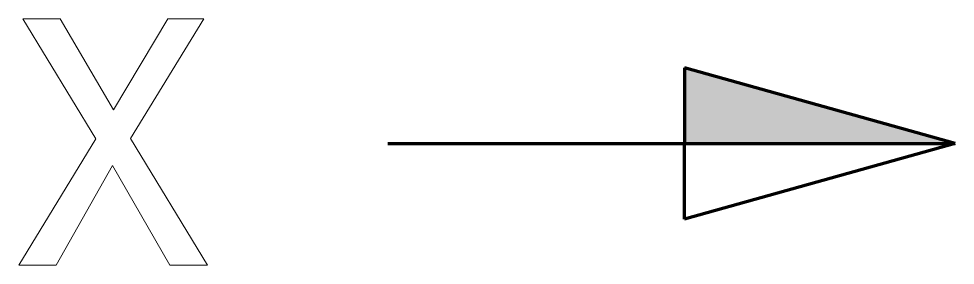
# Model space of a CAD drawing. Extents: x 14 to 2196, y -1968 to 1826.
# Drawn here: x 2032.49 to 2059.1, y -208.06 to -201.05 of the extents above; entities that cross this region are included whole.
import ezdxf

# ---------------------------------------------------------------- set-up
doc = ezdxf.new("R2010")
doc.units = 0

msp = doc.modelspace()

# ---------------------------------------------------------------- linework, layer by layer
at = {"color": 7, "lineweight": 100}
for p, q in [((2059.099854, -204.598022), (2051.408447, -202.449799)), ((2051.408447, -202.449799), (2051.408447, -204.598022)), ((2042.975708, -204.598022), (2059.099854, -204.598022)), ((2059.099854, -204.598022), (2051.408447, -206.746246)), ((2051.408447, -206.746246), (2051.408447, -204.598022))]:
    msp.add_line(p, q, dxfattribs=at)
at = {"color": 7, "lineweight": 13}
msp.add_lwpolyline([(2032.491333, -208.060272), (2033.550415, -208.060272), (2035.154053, -205.225983), (2036.788086, -208.060272), (2037.8573, -208.060272), (2035.668579, -204.459412), (2037.746338, -201.050186), (2036.727539, -201.050186), (2035.184326, -203.64241), (2033.671387, -201.050186), (2032.612305, -201.050186), (2034.680054, -204.469498)], close=True, dxfattribs=at)
at = {"color": 7, "lineweight": 5}
msp.add_solid([(2051.408447, -204.598022), (2059.099854, -204.598022), (2051.408447, -202.449799)], dxfattribs=at)

doc.saveas('drawing.dxf')
